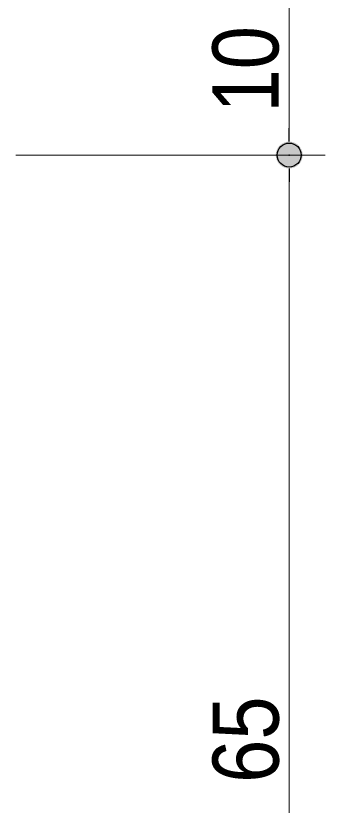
# Model space of a CAD drawing. Units: millimetres, scale not verified. Extents: x -4547 to 4547, y -2284 to 2284.
# Drawn here: x 888.1 to 1017.1, y 80.6 to 410.4 of the extents above; entities that cross this region are included whole.
import ezdxf
from ezdxf.enums import TextEntityAlignment as Align

# ---------------------------------------------------------------- set-up
doc = ezdxf.new("R2010")
doc.units = ezdxf.units.MM
doc.header["$LTSCALE"] = 20
doc.header["$PDMODE"] = 32
doc.header["$PDSIZE"] = 10
doc.layers.add('0-2_2寸法-1', color=7, linetype='Continuous', lineweight=15)
doc.layers.add('0-3_0', color=7, linetype='Continuous', lineweight=25)
doc.layers.add('0-4_Defpoints', color=7, linetype='Continuous')
doc.styles.add('ＭＳ Ｐゴシック', font='')
doc.styles.get('ＭＳ Ｐゴシック').set_extended_font_data('MS PGothic')

# ---------------------------------------------------------------- blocks, each defined once
blk = doc.blocks.new('_Dot')
at = {"layer": '0-3_0'}
blk.add_line((-10, 0), (-20, 0), dxfattribs=at)
for points in [[(0, 0), (-8.76, 4.82), (-8.09, 5.88)], [(0, 0), (-8.09, 5.88), (-7.29, 6.85)], [(0, 0), (-7.29, 6.85), (-6.37, 7.71)], [(0, 0), (-6.37, 7.71), (-5.36, 8.44)], [(0, 0), (-5.36, 8.44), (-4.26, 9.05)], [(0, 0), (-4.26, 9.05), (-3.09, 9.51)], [(0, 0), (-3.09, 9.51), (-1.87, 9.82)], [(0, 0), (-1.87, 9.82), (-0.63, 9.98)], [(0, 0), (-0.63, 9.98), (0.63, 9.98)], [(0, 0), (0.63, 9.98), (1.87, 9.82)], [(0, 0), (1.87, 9.82), (3.09, 9.51)], [(0, 0), (3.09, 9.51), (4.26, 9.05)], [(0, 0), (4.26, 9.05), (5.36, 8.44)], [(0, 0), (5.36, 8.44), (6.37, 7.71)], [(0, 0), (6.37, 7.71), (7.29, 6.85)], [(0, 0), (7.29, 6.85), (8.09, 5.88)], [(0, 0), (8.09, 5.88), (8.76, 4.82)], [(0, 0), (-10, 0), (-9.92, 1.25)], [(0, 0), (-9.92, -1.25), (-10, 0)], [(0, 0), (-9.92, 1.25), (-9.69, 2.49)], [(0, 0), (-9.69, -2.49), (-9.92, -1.25)], [(0, 0), (-9.69, 2.49), (-9.3, 3.68)], [(0, 0), (-9.3, -3.68), (-9.69, -2.49)], [(0, 0), (-9.3, 3.68), (-8.76, 4.82)], [(0, 0), (-8.76, -4.82), (-9.3, -3.68)], [(0, 0), (-8.09, -5.88), (-8.76, -4.82)], [(0, 0), (-7.29, -6.85), (-8.09, -5.88)], [(0, 0), (-6.37, -7.71), (-7.29, -6.85)], [(0, 0), (-5.36, -8.44), (-6.37, -7.71)], [(0, 0), (-4.26, -9.05), (-5.36, -8.44)], [(0, 0), (-3.09, -9.51), (-4.26, -9.05)], [(0, 0), (-1.87, -9.82), (-3.09, -9.51)], [(0, 0), (-0.63, -9.98), (-1.87, -9.82)], [(0, 0), (0.63, -9.98), (-0.63, -9.98)], [(0, 0), (8.76, 4.82), (9.3, 3.68)], [(0, 0), (9.3, 3.68), (9.69, 2.49)], [(0, 0), (9.69, 2.49), (9.92, 1.25)], [(0, 0), (9.92, 1.25), (10, 0)], [(0, 0), (1.87, -9.82), (0.63, -9.98)], [(0, 0), (3.09, -9.51), (1.87, -9.82)], [(0, 0), (4.26, -9.05), (3.09, -9.51)], [(0, 0), (5.36, -8.44), (4.26, -9.05)], [(0, 0), (6.37, -7.71), (5.36, -8.44)], [(0, 0), (7.29, -6.85), (6.37, -7.71)], [(0, 0), (8.09, -5.88), (7.29, -6.85)], [(0, 0), (8.76, -4.82), (8.09, -5.88)], [(0, 0), (9.3, -3.68), (8.76, -4.82)], [(0, 0), (9.69, -2.49), (9.3, -3.68)], [(0, 0), (9.92, -1.25), (9.69, -2.49)], [(0, 0), (10, 0), (9.92, -1.25)]]:
    blk.add_solid(points, dxfattribs=at)

msp = doc.modelspace()

# ---------------------------------------------------------------- linework, layer by layer
at = {"layer": '0-2_2寸法-1'}
for p, q in [((1002.06, 415.95), (1002.06, 363.46)), ((888.07, 352.2), (1017.06, 352.2)), ((888.07, 352.2), (1017.06, 352.2)), ((1002.06, 340.95), (1002.06, -124.04))]:
    msp.add_line(p, q, dxfattribs=at)
at = {"layer": '0-4_Defpoints'}
msp.add_point((1002.06, 352.2), dxfattribs=at)

# ---------------------------------------------------------------- block references
at = {"layer": '0-2_2寸法-1', "xscale": 0.5627563, "yscale": 0.5627563}
for rotation in [270, 90]:
    msp.add_blockref('_Dot', (1002.06, 352.2), dxfattribs=dict(at, rotation=rotation))

# ---------------------------------------------------------------- texts
at = {"layer": '0-2_2寸法-1', "style": 'ＭＳ Ｐゴシック', "width": 0.9}
for s, p in [('10', (1005.87, 369.96)), ('65', (1005.94, 89.93))]:
    msp.add_text(s, height=27.57, rotation=90, dxfattribs=at).set_placement(p, align=Align.BOTTOM_LEFT)

doc.saveas('drawing.dxf')
